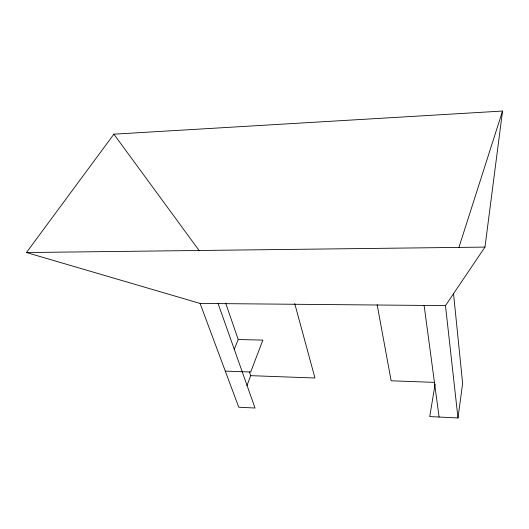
<?xml version="1.0" encoding="UTF-8"?>
<svg xmlns="http://www.w3.org/2000/svg" width="529" height="529" viewBox="0 0 529 529"><rect width="100%" height="100%" fill="white"/><g stroke="black" fill="none" stroke-linecap="round" stroke-linejoin="round"><path stroke-width="0.79" d="M484.974 247.096L502.55 111.044L113.88 134.181L26.45 252.538L200.081 303.428L445.478 305.617L484.974 247.096L26.45 252.538M435.129 384.034L429.74 416.574L457.988 417.956L462.637 383.399L453.512 293.423M458.808 247.764L502.55 111.044M246.917 385.667L250.7 375.656L249.377 371.814M234.228 349.305L238.229 339.532L225.658 303.117M238.229 339.532L262.84 340.094L250.72 372.006L225.301 371.113M250.7 375.656L314.96 378.004L294.726 303.567M434.58 382.374L391.149 380.787L377.151 304.764M113.88 134.181L199.334 250.806M200.081 303.428L238.764 407.231L255.031 408.024L218.113 303.586M424.119 305.425L439.09 417.031M445.478 305.617L457.988 417.956"/></g></svg>
